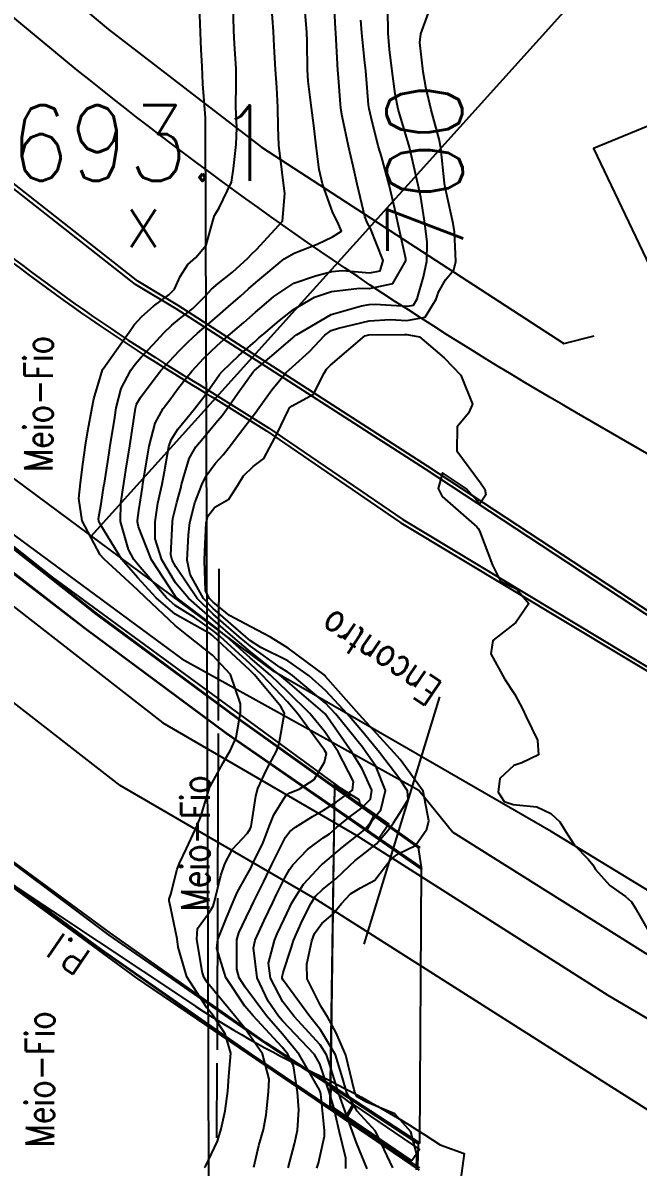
# Model space of a CAD drawing. Header units: metres. Extents: x 286371 to 293043, y 7462578 to 7466404.
# Drawn here: x 289107.7 to 289140.2, y 7464736.1 to 7464796.6 of the extents above; entities that cross this region are included whole.
import ezdxf
from ezdxf.enums import TextEntityAlignment as Align

# ---------------------------------------------------------------- set-up
doc = ezdxf.new("R2010")
doc.units = ezdxf.units.M
doc.header["$MEASUREMENT"] = 0
doc.linetypes.add('CONTINUO', pattern=[0])
doc.linetypes.add('TRACEJADO', pattern=[8.7, 8, -0.7])
for name, color, linetype in [('Canteiro', 45, 'Continuous'), ('Cotas', 45, 'Continuous'), ('Curvas de Nivel 1m', 11, 'Continuous'), ('Curvas de Nivel 5m', 15, 'Continuous'), ('Divisas', 45, 'Continuous'), ('Edificações', 30, 'Continuous'), ('Linha Férrea', 20, 'Continuous'), ('MEIO-FIO', 45, 'Continuous'), ('P.I.', 45, 'CONTINUO'), ('Pontes_Viadutos_Tubos', 190, 'Continuous'), ('Pontos Cotados', 45, 'Continuous'), ('TEXTO', 45, 'Continuous'), ('Vias primárias', 230, 'Continuous')]:
    doc.layers.add(name, color=color, linetype=linetype)
doc.styles.add('ROMANS', font='romans', dxfattribs={"height": 0.2})
doc.styles.add('Style-STANDARD', font='STANDARD.shx')

# ---------------------------------------------------------------- blocks, each defined once
blk = doc.blocks.new('ELVTXT_142')
at = {"layer": 'Pontos Cotados', "linetype": 'Continuous', "style": 'Style-STANDARD'}
for s, height, p in [('693.1', 4, (0, 4)), ('x', 3, (0, 0))]:
    blk.add_text(s, height=height, dxfattribs=at).set_placement(p, align=Align.MIDDLE_CENTER)

msp = doc.modelspace()

# ---------------------------------------------------------------- linework, layer by layer
at = {"layer": 'Canteiro'}
for points in [[(289022.152, 7464877.298), (289039.277, 7464854.731, 0.004567), (289043.998, 7464848.626, 0.020686), (289051.451, 7464839.933, -0.00617), (289065.484, 7464824.496), (289080.492, 7464808.746, -0.011206), (289085.567, 7464803.174, 0.043221), (289092.206, 7464796.763, -0.011464), (289101.553, 7464788.818, 0.044825), (289116.147, 7464778.001, -0.003327), (289120.671, 7464775.196), (289127.752, 7464770.344), (289139.499, 7464763.282), (289151.397, 7464756.133, 1.06747)], [(289142.591, 7464764.027), (289128.947, 7464773.001), (289115.792, 7464781.487), (289113.652, 7464782.77), (289099.205, 7464794.123), (289093.01, 7464799.619), (289088.081, 7464804.403), (289081.732, 7464811.226), (289073.871, 7464819.799), (289058.432, 7464835.773), (289047.765, 7464846.885), (289042.441, 7464853.572, -0.056673), (289037.48, 7464861.499, -0.001873), (289032.039, 7464872.988, 0.003306)]]:
    msp.add_lwpolyline(points, format="xyb", dxfattribs=at)
at = {"layer": 'Curvas de Nivel 1m', "flags": 128}
for points, elevation in [([(289121.701, 7464736.108), (289122.044, 7464737.372), (289122.203, 7464738.101), (289122.264, 7464739.177), (289122.205, 7464740.102), (289121.986, 7464741.494), (289121.693, 7464742.11), (289121.39, 7464742.478), (289119.855, 7464744.138), (289119.422, 7464744.644), (289118.421, 7464746.16), (289117.948, 7464747.686), (289117.992, 7464748.167), (289118.423, 7464749.227), (289118.807, 7464750.155), (289119.01, 7464750.654), (289119.525, 7464751.569), (289119.73, 7464751.942), (289119.828, 7464752.14), (289120.384, 7464753.299), (289120.706, 7464754.127), (289120.942, 7464754.755), (289121.589, 7464755.776), (289121.786, 7464755.916), (289122.28, 7464756.104), (289123.071, 7464756.624), (289123.616, 7464757.531), (289123.721, 7464757.984), (289123.684, 7464758.084), (289123.625, 7464758.17), (289122.191, 7464760.106), (289121.663, 7464760.714), (289120.326, 7464762.135), (289119.696, 7464762.727), (289118.108, 7464764.169), (289117.729, 7464764.488), (289116.761, 7464765.167), (289115.748, 7464765.802), (289115.291, 7464766.211), (289113.78, 7464767.962), (289113.564, 7464768.238), (289113.269, 7464768.765), (289112.861, 7464770.249), (289112.864, 7464771.214), (289113.026, 7464772.247), (289113.138, 7464772.962), (289113.34, 7464774.242), (289113.414, 7464774.708), (289113.649, 7464776.238), (289113.707, 7464776.437), (289113.912, 7464776.788), (289114.527, 7464777.624), (289114.986, 7464778.219), (289115.432, 7464778.722), (289115.95, 7464779.257), (289116.427, 7464779.727), (289116.927, 7464780.19), (289117.481, 7464780.672), (289117.978, 7464781.098), (289118.557, 7464781.594), (289119.19, 7464782.156), (289119.617, 7464782.533), (289120.005, 7464782.861), (289121.49, 7464784.115), (289122.029, 7464784.427), (289123.227, 7464784.896), (289124.042, 7464785.277), (289124.526, 7464785.588), (289124.309, 7464786.071), (289124.061, 7464786.557), (289123.514, 7464788.083), (289123.338, 7464788.843), (289123.185, 7464790.088), (289123.059, 7464791.162), (289122.936, 7464792.093), (289122.752, 7464793.509), (289122.719, 7464794.096), (289122.707, 7464795.586), (289122.688, 7464796.097), (289122.556, 7464797.773)], 696), ([(289123.218, 7464736.086), (289123.234, 7464736.147), (289123.298, 7464736.349), (289123.622, 7464737.777), (289123.618, 7464738.08), (289123.429, 7464740.008), (289123.41, 7464740.084), (289123.356, 7464740.222), (289122.292, 7464742.101), (289121.4, 7464743.175), (289120.566, 7464744.127), (289119.437, 7464745.646), (289119.126, 7464746.149), (289118.995, 7464746.607), (289119.002, 7464748.152), (289119.105, 7464748.525), (289119.492, 7464749.334), (289119.759, 7464749.882), (289119.879, 7464750.139), (289120.414, 7464751.237), (289120.842, 7464752.125), (289121.069, 7464752.594), (289121.556, 7464753.565), (289121.799, 7464753.873), (289122.1, 7464754.106), (289122.995, 7464754.671), (289123.578, 7464755.005), (289124.232, 7464755.427), (289125.109, 7464756.062), (289125.157, 7464756.504), (289124.341, 7464758.074), (289123.64, 7464759.141), (289122.842, 7464760.097), (289121.671, 7464761.274), (289120.767, 7464762.128), (289119.702, 7464763.053), (289118.446, 7464764.164), (289117.733, 7464764.766), (289115.847, 7464766.203), (289115.755, 7464766.284), (289114.484, 7464768.224), (289113.81, 7464769.967), (289113.747, 7464770.235), (289113.744, 7464770.306), (289113.823, 7464770.823), (289114.011, 7464772.063), (289114.04, 7464772.232), (289114.299, 7464773.796), (289114.368, 7464774.227), (289114.681, 7464775.433), (289115.107, 7464776.216), (289115.452, 7464776.671), (289115.92, 7464777.299), (289116.312, 7464777.815), (289116.611, 7464778.194), (289117.255, 7464778.874), (289117.954, 7464779.535), (289118.291, 7464779.838), (289118.659, 7464780.164), (289119.362, 7464780.765), (289119.981, 7464781.297), (289120.437, 7464781.688), (289120.95, 7464782.13), (289122.005, 7464782.837), (289123.14, 7464783.221), (289124.015, 7464783.449), (289124.581, 7464783.5), (289126.014, 7464783.378), (289126.568, 7464783.484), (289126.718, 7464784.034), (289126.049, 7464785.715), (289125.876, 7464786.047), (289125.748, 7464786.36), (289125.355, 7464788.055), (289125.136, 7464789.021), (289124.894, 7464790.063), (289124.553, 7464791.653), (289124.49, 7464792.069), (289124.336, 7464793.908), (289124.323, 7464794.072), (289124.217, 7464796.061), (289124.207, 7464796.257), (289124.114, 7464798.076)], 697), ([(289117.293, 7464736.116), (289117.341, 7464736.174), (289117.966, 7464737.513), (289118.163, 7464738.162), (289118.378, 7464739.119), (289118.516, 7464740.157), (289118.568, 7464740.955), (289118.677, 7464742.155), (289118.383, 7464743.176), (289117.728, 7464744.17), (289117.42, 7464744.56), (289116.357, 7464746.191), (289115.905, 7464747.76), (289115.845, 7464748.199), (289115.499, 7464749.891), (289115.419, 7464750.206), (289115.422, 7464750.289), (289115.509, 7464750.557), (289115.842, 7464751.887), (289115.963, 7464752.198), (289116.335, 7464752.982), (289116.899, 7464754.184), (289117.098, 7464754.655), (289117.559, 7464756.175), (289117.57, 7464756.199), (289117.595, 7464756.249), (289118.275, 7464757.503), (289118.661, 7464758.159), (289118.96, 7464758.828), (289119.194, 7464760.151), (289119.194, 7464760.618), (289118.655, 7464762.16), (289117.704, 7464763.185), (289116.44, 7464764.194), (289115.732, 7464764.759), (289114.173, 7464766.228), (289113.76, 7464766.635), (289111.986, 7464768.261), (289111.787, 7464768.485), (289110.833, 7464770.279), (289110.661, 7464771.453), (289110.751, 7464772.281), (289110.874, 7464773.264), (289111.012, 7464774.277), (289111.131, 7464775.031), (289111.354, 7464776.273), (289111.455, 7464776.727), (289111.909, 7464778.265), (289111.917, 7464778.282), (289111.935, 7464778.303), (289112.751, 7464779.453), (289113.315, 7464780.244), (289113.58, 7464780.63), (289113.977, 7464781.081), (289114.589, 7464781.621), (289115.399, 7464782.213), (289115.698, 7464782.509), (289116.009, 7464783.182), (289116.405, 7464783.812), (289116.835, 7464784.192), (289117.381, 7464784.837), (289117.738, 7464786.179), (289117.824, 7464786.411), (289118.064, 7464786.817), (289118.719, 7464788.162), (289118.826, 7464788.89), (289118.954, 7464790.158), (289119.003, 7464791.033), (289118.944, 7464792.152), (289118.954, 7464793.361), (289118.959, 7464794.153), (289118.87, 7464795.478), (289118.837, 7464796.155), (289118.803, 7464797.586)], 694), ([(289125.883, 7464736.046), (289125.315, 7464737.424), (289125.077, 7464738.058), (289124.951, 7464738.439), (289124.362, 7464740.069), (289123.908, 7464741.544), (289123.728, 7464742.079), (289123.392, 7464742.6), (289122.017, 7464744.105), (289121.425, 7464744.869), (289120.776, 7464746.124), (289120.669, 7464746.913), (289120.979, 7464748.122), (289121.125, 7464748.474), (289121.491, 7464749.248), (289121.774, 7464749.836), (289121.903, 7464750.108), (289122.522, 7464751.096), (289123.439, 7464752.086), (289123.487, 7464752.133), (289123.535, 7464752.171), (289124.575, 7464753.043), (289125.561, 7464753.821), (289125.686, 7464753.929), (289125.808, 7464754.051), (289126.605, 7464755.013), (289126.848, 7464756.036), (289126.338, 7464757.319), (289125.829, 7464758.051), (289125.628, 7464758.317), (289124.229, 7464760.076), (289123.663, 7464760.673), (289121.934, 7464762.111), (289121.687, 7464762.283), (289121.284, 7464762.529), (289119.714, 7464763.66), (289119.127, 7464764.153), (289117.742, 7464765.354), (289116.894, 7464766.187), (289115.779, 7464767.848), (289115.59, 7464768.207), (289115.511, 7464768.486), (289115.591, 7464770.208), (289115.622, 7464770.403), (289115.83, 7464771.255), (289116.034, 7464772.009), (289116.082, 7464772.201), (289116.484, 7464773.576), (289116.83, 7464774.19), (289117.308, 7464774.758), (289117.893, 7464775.456), (289118.217, 7464775.852), (289118.449, 7464776.166), (289119.05, 7464777.024), (289119.858, 7464778.146), (289119.894, 7464778.185), (289119.935, 7464778.22), (289120.968, 7464779.11), (289121.962, 7464779.957), (289122.042, 7464780.034), (289122.136, 7464780.112), (289123.981, 7464781.185), (289125.578, 7464781.643), (289125.989, 7464781.713), (289126.297, 7464781.732), (289127.988, 7464781.614), (289128.321, 7464781.678), (289128.523, 7464782.007), (289128.841, 7464783.173), (289129.033, 7464783.999), (289129.038, 7464785), (289128.921, 7464786.001), (289128.7, 7464787.38), (289128.573, 7464788.007), (289128.114, 7464790.014), (289127.507, 7464792.024), (289127.35, 7464792.833), (289127.188, 7464794.029), (289127.049, 7464795.174), (289126.978, 7464796.033), (289126.964, 7464797.292)], 699), ([(289124.747, 7464736.063), (289124.748, 7464736.617), (289124.405, 7464738.068), (289124.124, 7464739.291), (289123.894, 7464740.076), (289123.377, 7464741.601), (289123.096, 7464742.089), (289121.41, 7464743.863), (289121.191, 7464744.118), (289120.647, 7464744.905), (289120.076, 7464746.135), (289119.878, 7464747.729), (289119.966, 7464748.137), (289120.442, 7464749.178), (289120.896, 7464750.124), (289121.095, 7464750.536), (289121.524, 7464751.419), (289121.78, 7464751.861), (289121.958, 7464752.108), (289122.719, 7464752.925), (289123.556, 7464753.528), (289123.884, 7464753.755), (289124.257, 7464754.074), (289124.979, 7464754.657), (289125.58, 7464755.104), (289126.049, 7464755.586), (289126.122, 7464756.047), (289125.611, 7464757.188), (289125.064, 7464758.063), (289123.654, 7464760.084), (289121.679, 7464761.775), (289121.266, 7464762.121), (289119.708, 7464763.362), (289118.781, 7464764.159), (289117.737, 7464765.053), (289116.446, 7464766.194), (289115.766, 7464766.998), (289115.044, 7464768.216), (289114.69, 7464769.332), (289114.677, 7464770.221), (289114.833, 7464771.215), (289115.045, 7464772.216), (289115.179, 7464772.89), (289115.41, 7464774.211), (289115.524, 7464774.565), (289115.888, 7464775.125), (289116.376, 7464775.718), (289116.768, 7464776.191), (289117.261, 7464776.837), (289117.928, 7464777.785), (289118.086, 7464778.017), (289118.22, 7464778.17), (289119.098, 7464779.006), (289119.958, 7464779.759), (289120.164, 7464779.939), (289120.4, 7464780.138), (289121.241, 7464780.86), (289121.984, 7464781.443), (289123.091, 7464782.093), (289123.999, 7464782.399), (289125.476, 7464782.578), (289126.002, 7464782.558), (289127.223, 7464782.809), (289127.916, 7464784.016), (289127.921, 7464784.121), (289127.486, 7464786.023), (289127.333, 7464786.757), (289127.031, 7464788.03), (289126.623, 7464789.52), (289126.476, 7464790.039), (289126.134, 7464791.357), (289125.978, 7464792.047), (289125.949, 7464792.246), (289125.8, 7464794.05), (289125.758, 7464794.474), (289125.587, 7464796.054), (289125.536, 7464796.733)], 698), ([(289128.475, 7464736.007), (289128.495, 7464736.818), (289128.179, 7464738.012), (289127.338, 7464738.954), (289125.8, 7464739.595), (289125.351, 7464739.855), (289125.236, 7464740.056), (289125.188, 7464740.225), (289124.745, 7464742.064), (289124.239, 7464743.235), (289123.788, 7464744.079), (289123.422, 7464744.646), (289122.71, 7464746.095), (289122.686, 7464746.866), (289122.953, 7464748.092), (289123.092, 7464748.479), (289123.488, 7464749.017), (289124.066, 7464749.506), (289124.518, 7464750.069), (289124.999, 7464750.575), (289125.517, 7464750.898), (289126.272, 7464751.294), (289126.836, 7464752.035), (289127.149, 7464752.421), (289127.544, 7464752.702), (289128.426, 7464753.136), (289129.029, 7464754.002), (289129.134, 7464754.437), (289128.828, 7464756.006), (289127.619, 7464757.679), (289127.3, 7464758.029), (289125.651, 7464759.843), (289125.461, 7464760.057), (289123.684, 7464762.067), (289123.669, 7464762.085), (289121.706, 7464763.561), (289120.778, 7464764.129), (289119.732, 7464764.678), (289118.614, 7464765.288), (289117.751, 7464765.979), (289117.56, 7464766.177), (289117.349, 7464766.591), (289117.294, 7464768.182), (289117.31, 7464768.663), (289117.381, 7464770.181), (289117.466, 7464770.533), (289117.827, 7464771.007), (289118.567, 7464771.429), (289119.04, 7464772.157), (289119.347, 7464772.657), (289119.859, 7464773.153), (289120.421, 7464773.581), (289120.722, 7464774.132), (289121.121, 7464774.891), (289121.701, 7464776.117), (289121.774, 7464776.249), (289121.908, 7464776.351), (289123.039, 7464776.976), (289123.6, 7464778.089), (289123.73, 7464778.295), (289123.94, 7464778.505), (289125.749, 7464780.049), (289125.965, 7464780.107), (289127.852, 7464780.13), (289127.966, 7464780.124), (289128.635, 7464780.004), (289129.948, 7464778.894), (289130.812, 7464777.971), (289131.438, 7464776.435), (289131.231, 7464775.965), (289130.623, 7464775.244), (289130.606, 7464773.973), (289131.849, 7464772.292), (289132.083, 7464771.951), (289132.135, 7464771.653), (289131.829, 7464771.177), (289131.113, 7464771.965), (289129.857, 7464772.819), (289129.626, 7464771.989), (289129.836, 7464771.563), (289131.657, 7464769.957), (289131.729, 7464769.882), (289131.801, 7464769.75), (289132.484, 7464767.944), (289132.911, 7464767.091), (289133.756, 7464766.688), (289134.411, 7464765.914), (289133.729, 7464764.904), (289132.512, 7464763.952), (289132.406, 7464763.252), (289133.133, 7464761.943), (289133.672, 7464761.106), (289134.079, 7464760.344), (289134.27, 7464759.925), (289134.859, 7464758.693), (289134.921, 7464757.915), (289134.045, 7464757.501), (289133.615, 7464757.353), (289132.876, 7464756.675), (289132.789, 7464755.947), (289133.104, 7464755.459), (289133.584, 7464755.292), (289134.833, 7464755.166), (289135.578, 7464754.825), (289136.048, 7464754.374), (289136.342, 7464753.893), (289136.826, 7464753.158), (289137.542, 7464752.414), (289137.784, 7464752.117), (289137.932, 7464751.868), (289138.691, 7464751.027), (289139.513, 7464750.431), (289139.826, 7464750.157), (289140.028, 7464749.837), (289140.756, 7464748.555)], 701)]:
    msp.add_lwpolyline(points, dxfattribs=dict(at, elevation=elevation))
at = {"layer": 'Curvas de Nivel 5m', "flags": 128}
for points, elevation in [([(289119.9, 7464736.135), (289120.162, 7464737.281), (289120.394, 7464738.128), (289120.551, 7464738.911), (289120.67, 7464740.125), (289120.7, 7464740.788), (289120.353, 7464742.13), (289119.404, 7464743.503), (289118.866, 7464744.153), (289117.44, 7464745.883), (289117.25, 7464746.177), (289117.158, 7464746.469), (289116.882, 7464748.183), (289116.915, 7464748.751), (289117.495, 7464749.544), (289117.742, 7464749.929), (289117.823, 7464750.17), (289118.146, 7464751.544), (289118.355, 7464752.162), (289118.769, 7464752.933), (289119.559, 7464753.791), (289119.699, 7464754.005), (289119.744, 7464754.142), (289119.99, 7464755.737), (289120.104, 7464756.137), (289120.575, 7464757.165), (289121.087, 7464758.123), (289121.235, 7464758.516), (289121.513, 7464760.117), (289121.311, 7464760.468), (289119.929, 7464762.141), (289119.689, 7464762.389), (289117.771, 7464764.174), (289117.725, 7464764.215), (289117.615, 7464764.286), (289115.741, 7464765.345), (289114.743, 7464766.22), (289113.769, 7464767.262), (289112.918, 7464768.247), (289111.811, 7464770.046), (289111.709, 7464770.266), (289111.695, 7464770.387), (289111.828, 7464771.174), (289111.983, 7464772.121), (289112.006, 7464772.262), (289112.254, 7464773.873), (289112.315, 7464774.258), (289112.529, 7464775.621), (289112.631, 7464776.254), (289112.896, 7464777.273), (289113.393, 7464778.243), (289113.625, 7464778.553), (289113.944, 7464778.923), (289114.58, 7464779.599), (289115.148, 7464780.217), (289115.557, 7464780.624), (289115.975, 7464780.951), (289116.678, 7464781.5), (289117.363, 7464782.184), (289117.664, 7464782.515), (289118.004, 7464782.81), (289118.758, 7464783.418), (289119.573, 7464784.151), (289119.792, 7464784.383), (289120.031, 7464784.611), (289121.403, 7464786.117), (289121.533, 7464787.572), (289121.458, 7464788.114), (289121.365, 7464788.846), (289121.204, 7464790.118), (289121.173, 7464791.074), (289121.151, 7464792.119), (289121.107, 7464793.174), (289121.037, 7464794.122), (289120.961, 7464795.354), (289120.929, 7464796.124), (289120.822, 7464797.529)], 695), ([(289127.223, 7464736.098), (289126.313, 7464738.04), (289125.34, 7464739.101), (289124.802, 7464740.063), (289124.577, 7464740.856), (289124.209, 7464742.072), (289123.404, 7464743.392), (289122.853, 7464744.093), (289121.443, 7464746.013), (289121.389, 7464746.115), (289121.381, 7464746.18), (289121.449, 7464746.415), (289121.86, 7464747.716), (289121.99, 7464748.107), (289122.44, 7464749.15), (289122.917, 7464750.093), (289123.148, 7464750.451), (289123.515, 7464750.81), (289124.22, 7464751.378), (289124.94, 7464752.063), (289125.25, 7464752.347), (289125.542, 7464752.565), (289126.367, 7464753.227), (289127.06, 7464754.032), (289127.261, 7464754.336), (289127.576, 7464754.823), (289128.044, 7464755.561), (289128.001, 7464756.018), (289127.603, 7464756.634), (289126.52, 7464758.041), (289125.64, 7464759.111), (289124.831, 7464760.067), (289123.673, 7464761.322), (289122.817, 7464762.097), (289121.696, 7464762.879), (289120.26, 7464763.589), (289119.72, 7464763.943), (289119.478, 7464764.148), (289117.746, 7464765.658), (289117.237, 7464766.182), (289116.523, 7464767.443), (289116.375, 7464768.196), (289116.451, 7464769.548), (289116.516, 7464770.194), (289116.783, 7464771.237), (289117.154, 7464772.185), (289117.378, 7464772.655), (289117.861, 7464773.32), (289118.268, 7464773.768), (289118.584, 7464774.164), (289119.141, 7464774.9), (289119.9, 7464775.888), (289120.011, 7464776.034), (289120.084, 7464776.142), (289120.847, 7464777.204), (289121.607, 7464778.119), (289121.772, 7464778.282), (289121.939, 7464778.417), (289122.834, 7464779.219), (289123.632, 7464780.089), (289123.968, 7464780.326), (289124.354, 7464780.461), (289125.976, 7464780.837), (289127.084, 7464780.921), (289127.977, 7464780.861), (289128.935, 7464781.045), (289129.524, 7464781.991), (289129.635, 7464782.354), (289130.009, 7464783.004), (289130.454, 7464783.542), (289130.563, 7464783.976), (289130.479, 7464785.546), (289130.421, 7464785.979), (289130.077, 7464787.496), (289129.968, 7464787.986), (289129.951, 7464788.121), (289129.756, 7464789.99), (289129.667, 7464790.446), (289129.249, 7464791.998), (289128.979, 7464793.185), (289128.835, 7464794.005), (289128.663, 7464795.542), (289128.7, 7464796.007), (289129.107, 7464797.115)], 700)]:
    msp.add_lwpolyline(points, dxfattribs=dict(at, elevation=elevation))
at = {"layer": 'Divisas'}
msp.add_lwpolyline([(289018.917, 7464864.494), (289037.465, 7464840.381), (289059.019, 7464812.742), (289066.658, 7464806.695), (289079.586, 7464793.501), (289094.784, 7464779.438), (289106.213, 7464770.265), (289116.083, 7464762.992), (289128.599, 7464756.062), (289130.404, 7464753.84), (289146.949, 7464743.43), (289150.475, 7464742.843)], dxfattribs=at)
at = {"layer": 'Edificações'}
msp.add_lwpolyline([(289145.237, 7464792.999), (289137.818, 7464789.943), (289140.796, 7464783.713)], dxfattribs=at)
at = {"layer": 'Linha Férrea'}
for points in [[(289024.404, 7464849.419), (289036.96, 7464833.746), (289048.892, 7464820.374), (289063.518, 7464805.156), (289070.754, 7464798.022), (289081.922, 7464788.244), (289091.157, 7464779.466), (289098.384, 7464772.614), (289115.085, 7464759.615), (289125.293, 7464753.68), (289138.583, 7464745.235), (289164.38, 7464730.042), (289188.74, 7464717.43), (289218.376, 7464703.143)], [(289215.473, 7464699.823), (289182.301, 7464715.099), (289158.178, 7464728.069), (289136.494, 7464741.822), (289123.214, 7464750.261), (289112.841, 7464756.293), (289095.773, 7464769.577), (289088.403, 7464776.565), (289079.225, 7464785.289), (289068.03, 7464795.09), (289060.671, 7464802.345), (289045.957, 7464817.656), (289033.905, 7464831.162)]]:
    msp.add_lwpolyline(points, dxfattribs=at)
at = {"layer": 'MEIO-FIO', "linetype": 'TRACEJADO', "flags": 128}
msp.add_lwpolyline([(289118.043, 7464767.742), (289118.015, 7464760.662), (289117.955, 7464743.227), (289117.917, 7464737.686)], dxfattribs=at)
at = {"layer": 'P.I.', "linetype": 'CONTINUO'}
for points in [[(289128.667, 7464753.024, 701.561), (289119.017, 7464759.897, 701.501), (289111.594, 7464765.396, 701.446), (289104.911, 7464770.645, 701.399), (289095.895, 7464777.852, 701.341), (289089.259, 7464783.536, 701.282), (289083.248, 7464788.84, 701.236)], [(289128.573, 7464753.02, 700.988), (289118.95, 7464759.912, 700.895), (289111.564, 7464765.35, 700.843), (289104.949, 7464770.556, 700.791), (289095.837, 7464777.862, 700.737), (289089.262, 7464783.479, 700.677), (289083.412, 7464788.64, 700.633)], [(289084.539, 7464787.715, 700.329), (289093.375, 7464780.121, 700.436), (289102.663, 7464772.515, 700.501), (289109.248, 7464767.298, 700.533), (289124.997, 7464755.766, 700.645)], [(289128.751, 7464751.89, 701.49), (289118.441, 7464759.052, 701.419), (289110.988, 7464764.598, 701.355), (289104.299, 7464769.7, 701.342), (289095.151, 7464777.16, 701.292), (289088.623, 7464782.715, 701.213), (289083.428, 7464787.339, 701.164)], [(289128.72, 7464751.989, 701.013), (289118.426, 7464759.078, 700.941), (289111.015, 7464764.601, 700.85), (289104.368, 7464769.756, 700.836), (289095.191, 7464777.164, 700.774), (289088.679, 7464782.747, 700.705), (289083.56, 7464787.273, 700.66)], [(289128.649, 7464737.404, 701.532), (289120.545, 7464742.713, 701.46), (289112.323, 7464748.5, 701.405), (289104.942, 7464753.928, 701.351), (289096.767, 7464760.194, 701.301), (289090.937, 7464764.862, 701.221), (289084.94, 7464770.027, 701.073)], [(289128.562, 7464737.376, 701.007), (289120.479, 7464742.703, 700.954), (289112.257, 7464748.404, 700.913), (289104.866, 7464753.929, 700.827), (289096.71, 7464760.157, 700.786), (289090.903, 7464764.872, 700.699), (289085.103, 7464769.836, 700.665)], [(289128.632, 7464736.102, 701.584), (289119.646, 7464742.129, 701.508), (289111.818, 7464747.635, 701.454), (289104.33, 7464753.122, 701.378), (289096.23, 7464759.363, 701.338), (289090.06, 7464764.355, 701.275), (289085.049, 7464768.58, 701.244)], [(289128.539, 7464736.182, 701.002), (289119.761, 7464742.105, 700.905), (289111.843, 7464747.638, 700.856), (289104.121, 7464753.31, 700.831), (289096.26, 7464759.394, 700.748), (289090.089, 7464764.344, 700.684), (289085.222, 7464768.493, 700.681)], [(289128.644, 7464735.986, 701.588), (289113.704, 7464746.145, 700.576), (289103.93, 7464753.299, 700.507), (289096.431, 7464759.079, 700.448), (289086.276, 7464767.336, 701.228)], [(289124.169, 7464756.256, 698.741), (289124.147, 7464756.36, 695.989), (289123.911, 7464739.378, 696.352), (289123.924, 7464739.394, 698.833)], [(289126.991, 7464754.24, 700.605), (289127.019, 7464754.284, 698.684), (289125.509, 7464755.335, 697.962), (289125.453, 7464755.546, 696.441), (289124.147, 7464756.36, 695.989)], [(289124.152, 7464755.115, 698.976), (289124.14, 7464755.08, 698.675), (289123.941, 7464740.332, 698.685), (289123.953, 7464740.307, 698.828)], [(289126.249, 7464754.762, 699.585), (289126.274, 7464754.729, 700.602), (289125.834, 7464753.911, 700.727), (289125.838, 7464753.943, 699.623)], [(289125.834, 7464753.911, 700.727), (289126.471, 7464753.477, 700.605), (289126.991, 7464754.24, 700.605), (289126.274, 7464754.729, 700.602)], [(289128.667, 7464753.024, 701.561), (289128.573, 7464753.02, 700.988), (289128.72, 7464751.989, 701.013), (289128.751, 7464751.89, 701.49)], [(289128.649, 7464737.404, 701.532), (289128.751, 7464751.89, 701.49)], [(289124.77, 7464738.833, 699.236), (289124.754, 7464738.811, 698.76), (289124.743, 7464738.798, 697.284), (289123.911, 7464739.378, 696.352)], [(289125.124, 7464739.434, 699.236), (289125.18, 7464739.432, 700.646), (289124.822, 7464738.807, 700.611), (289124.77, 7464738.833, 699.236)], [(289125.18, 7464739.432, 700.646), (289128.643, 7464737.067, 700.716), (289128.238, 7464736.475, 700.716)], [(289128.238, 7464736.475, 700.716), (289126.697, 7464737.499, 700.035), (289126.622, 7464737.507, 699.225), (289125.664, 7464738.183, 698.696), (289124.754, 7464738.811, 698.76)], [(289124.822, 7464738.807, 700.611), (289128.238, 7464736.475, 700.716)], [(289128.649, 7464737.404, 701.532), (289128.562, 7464737.376, 701.007), (289128.539, 7464736.182, 701.002), (289128.632, 7464736.102, 701.584)]]:
    msp.add_polyline3d(points, dxfattribs=at)
for points in [[(289124.169, 7464756.256, 698.741), (289126.249, 7464754.762, 699.585), (289125.838, 7464753.943, 699.623), (289124.152, 7464755.115, 698.976)], [(289123.953, 7464740.307, 698.828), (289123.924, 7464739.394, 698.833), (289124.77, 7464738.833, 699.236), (289125.124, 7464739.434, 699.236)]]:
    msp.add_polyline3d(points, close=True, dxfattribs=at)
at = {"layer": 'Pontes_Viadutos_Tubos'}
msp.add_lwpolyline([(289077.475, 7464829.552), (289077.25, 7464829.127), (289087.437, 7464818.458), (289093.434, 7464812.597), (289103.849, 7464803.234), (289112.209, 7464796.251), (289120.304, 7464790.01), (289136.257, 7464779.646), (289137.864, 7464780.055)], dxfattribs=at)
msp.add_lwpolyline([(289083.834, 7464770.957), (289084.889, 7464770.957), (289086.244, 7464767.962), (289090.484, 7464763.878), (289096.846, 7464758.928), (289106.849, 7464751.267), (289116.443, 7464744.886, 0.034696), (289122.992, 7464741.158, -0.034696), (289129.726, 7464737.324), (289131.002, 7464736.863), (289130.775, 7464735.171)], format="xyb", dxfattribs=at)
at = {"layer": 'TEXTO', "linetype": 'CONTINUO'}
for points in [[(289111.306, 7464769.463, 0), (289194.372, 7464861.701, 0)], [(289125.709, 7464747.92, 0), (289129.716, 7464760.987, 0)]]:
    msp.add_polyline3d(points, dxfattribs=at)
at = {"layer": 'Vias primárias'}
for points in [[(289229.128, 7464948.063), (289225.935, 7464946.745), (289218.513, 7464943.737, 0.014726), (289206.668, 7464938.527, 0.030528), (289192.58, 7464930.739, -0.00514), (289181.039, 7464923.573, 0.04782), (289167.196, 7464913.245, 0.024573), (289156.032, 7464902.074, 0.017811), (289147.045, 7464891.412, 0.018223), (289140.764, 7464882.766, 0.011114), (289137.637, 7464877.884, 0.019673), (289131.169, 7464866.267, 0.038366), (289128.317, 7464859.367, -0.011277), (289124.914, 7464849.683, 0.058987), (289119.9, 7464829.421, -0.009875), (289118.591, 7464820.425, 0.06011), (289117.315, 7464791.56), (289117.498, 7464735.812, -0.027715), (289114.421, 7464676.829, 0.001826)], [(289021.991, 7464877.18), (289039.118, 7464854.61, 0.004567), (289043.841, 7464848.502, 0.020686), (289051.305, 7464839.797, -0.006171), (289065.337, 7464824.361), (289080.347, 7464808.608, -0.011206), (289085.417, 7464803.043, 0.043221), (289092.08, 7464796.608, -0.011464), (289101.42, 7464788.668, 0.044825), (289116.043, 7464777.83, -0.003324), (289120.562, 7464775.029), (289127.644, 7464770.175), (289139.396, 7464763.111), (289151.294, 7464755.962, 1.063632)], [(289142.695, 7464764.198), (289129.056, 7464773.169), (289115.897, 7464781.657), (289113.766, 7464782.935), (289099.334, 7464794.277), (289093.147, 7464799.766), (289088.224, 7464804.543), (289081.879, 7464811.362), (289074.017, 7464819.936), (289058.576, 7464835.912), (289047.916, 7464847.017), (289042.598, 7464853.696, -0.056673), (289037.66, 7464861.585, -0.001873), (289032.22, 7464873.073, 0.003306)], [(289242.095, 7464706.449), (289223.732, 7464711.127), (289207.442, 7464716.041), (289195.306, 7464721.017), (289168.334, 7464735.105), (289152.159, 7464743.773), (289135.585, 7464753.876), (289120.978, 7464762.3), (289104.606, 7464774.457), (289094.697, 7464782.079), (289069.379, 7464806.67, -0.049016), (289032.958, 7464849.733)]]:
    msp.add_lwpolyline(points, format="xyb", dxfattribs=at)
at = {"layer": 'Vias primárias', "elevation": 698.394}
msp.add_lwpolyline([(289180.479, 7464768.485), (289165.996, 7464761.978, -0.280988), (289159.786, 7464762.762), (289136.924, 7464775.983, -0.062339), (289096.221, 7464806.852, -0.010782), (289072.663, 7464830.864)], format="xyb", dxfattribs=at)

# ---------------------------------------------------------------- block references
at = {"layer": 'Pontos Cotados', "linetype": 'Continuous'}
msp.add_blockref('ELVTXT_142', (289114.054, 7464786.234, 693.06), dxfattribs=at)

# ---------------------------------------------------------------- texts
at = {"layer": 'Cotas', "style": 'Style-STANDARD'}
msp.add_text('700', height=4, rotation=90.41851, dxfattribs=at).set_placement((289128.916, 7464788.772, 700), align=Align.MIDDLE_CENTER)
at = {"layer": 'TEXTO', "style": 'ROMANS', "width": 0.8}
for s, rotation, p in [('Meio-Fio', 89.85048, (289109.268, 7464772.854)), ('Encontro', 146, (289129.909, 7464761.676)), ('Meio-Fio', 89.85048, (289117.548, 7464749.645)), ('P.I', 146, (289111.352, 7464747.462)), ('Meio-Fio', 89.85048, (289109.346, 7464737.179))]:
    msp.add_text(s, height=1.5, rotation=rotation, dxfattribs=at).set_placement(p)

doc.saveas('drawing.dxf')
